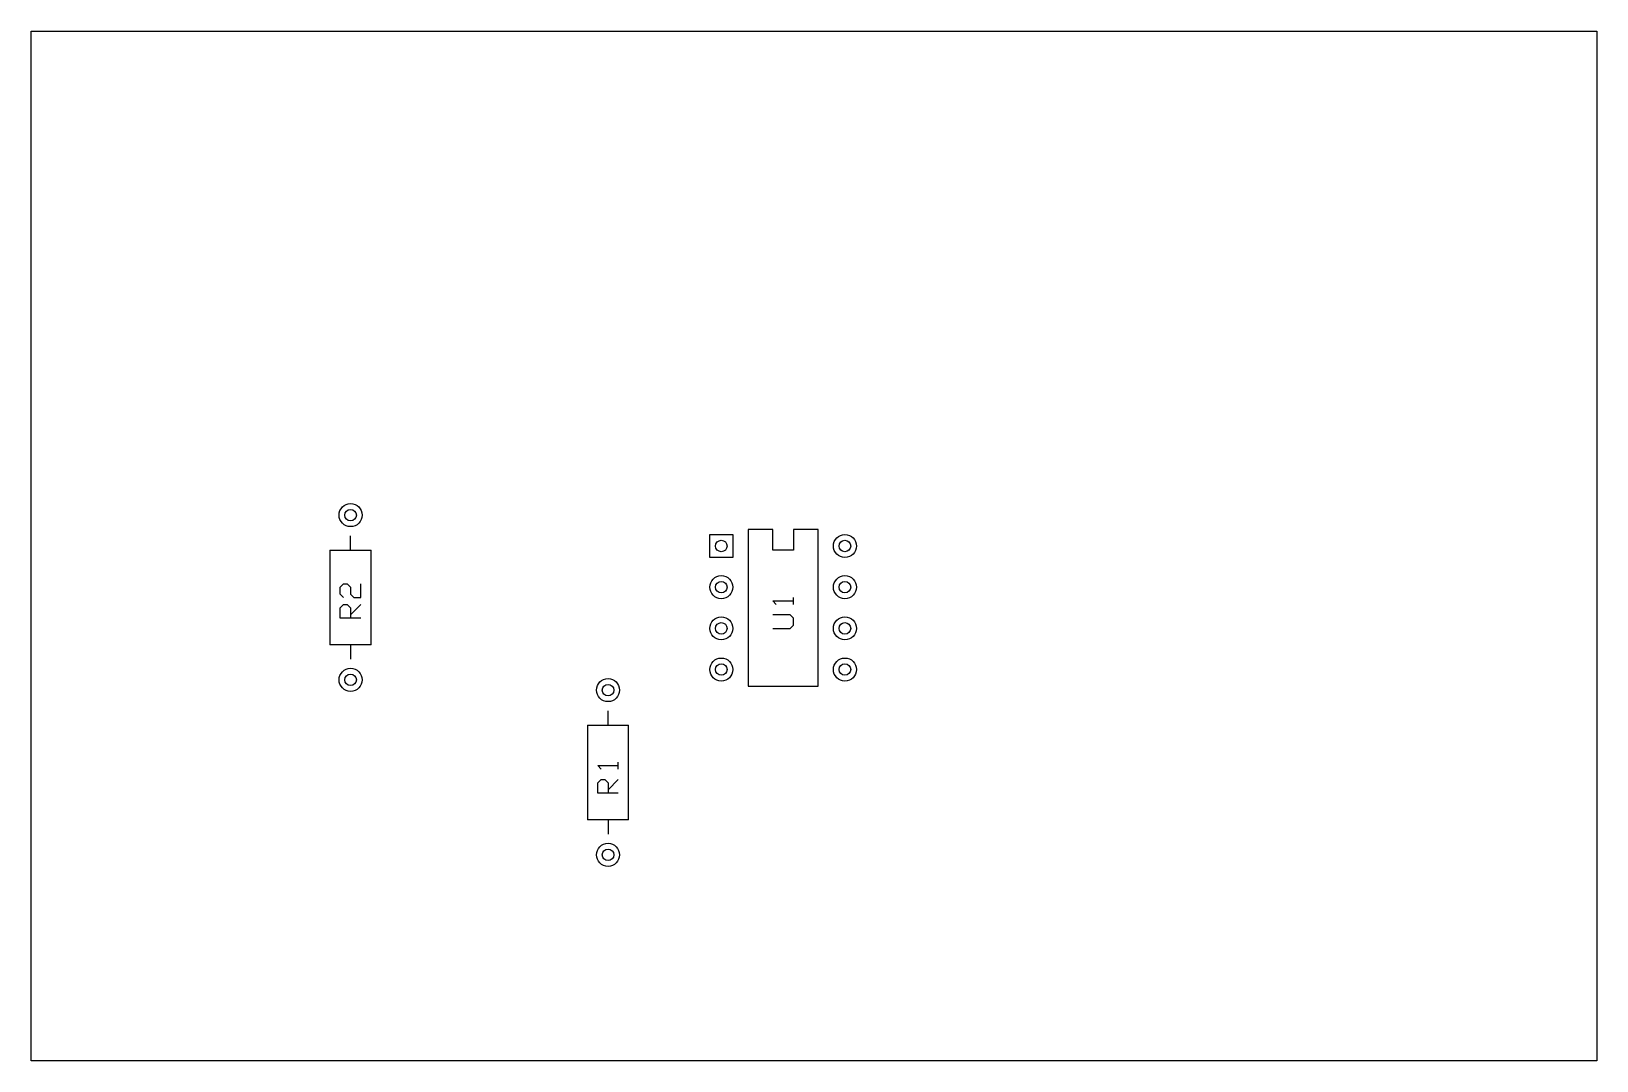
# Model space of a CAD drawing. Extents: x 0 to 96.5, y 0 to 63.5.
import ezdxf

# ---------------------------------------------------------------- set-up
doc = ezdxf.new("R2010")
doc.units = 0
doc.layers.get('0').update_dxf_attribs({"linetype": 'CONTINUOUS'})

msp = doc.modelspace()

# ---------------------------------------------------------------- linework, layer by layer
at = {"color": 7}
for p, q in [((0, 63.5), (96.52, 63.5)), ((0, 0), (0, 63.5)), ((96.52, 63.5), (96.52, 0)), ((19.685, 31.496), (19.685, 32.385)), ((41.834, 32.461), (43.256, 32.461)), ((41.834, 31.039), (41.834, 32.461)), ((43.256, 32.461), (43.256, 31.039)), ((45.72, 32.766), (44.196, 32.766)), ((44.196, 32.766), (44.196, 23.114)), ((45.72, 31.496), (45.72, 32.766)), ((48.514, 32.766), (46.99, 32.766)), ((46.99, 32.766), (46.99, 31.496)), ((48.514, 23.114), (48.514, 32.766)), ((18.415, 31.496), (20.955, 31.496)), ((18.415, 31.496), (18.415, 25.654)), ((20.955, 25.654), (20.955, 31.496)), ((43.256, 31.039), (41.834, 31.039)), ((46.99, 31.496), (45.72, 31.496)), ((19.05, 29.21), (19.253, 29.413)), ((19.05, 28.778), (19.05, 29.21)), ((19.253, 29.413), (19.482, 29.413)), ((19.482, 29.413), (19.685, 29.21)), ((19.685, 29.21), (19.685, 28.778)), ((20.32, 28.575), (20.32, 29.413)), ((19.253, 28.575), (19.05, 28.778)), ((19.05, 27.94), (19.253, 28.143)), ((19.253, 28.143), (19.482, 28.143)), ((19.482, 28.143), (19.685, 27.94)), ((19.685, 28.778), (19.888, 28.575)), ((19.685, 27.508), (20.32, 28.143)), ((19.888, 28.575), (20.32, 28.575)), ((45.923, 28.143), (45.72, 28.372)), ((45.72, 28.372), (46.99, 28.372)), ((46.99, 28.143), (46.99, 28.575)), ((19.05, 27.305), (19.05, 27.94)), ((20.32, 27.305), (19.05, 27.305)), ((19.685, 27.94), (19.685, 27.305)), ((46.787, 27.508), (45.72, 27.508)), ((46.99, 27.305), (46.787, 27.508)), ((46.99, 26.873), (46.99, 27.305)), ((45.72, 26.67), (46.787, 26.67)), ((46.787, 26.67), (46.99, 26.873)), ((20.955, 25.654), (18.415, 25.654)), ((19.685, 25.654), (19.685, 24.765)), ((44.196, 23.114), (48.514, 23.114)), ((35.56, 20.701), (35.56, 21.59)), ((34.29, 20.701), (36.83, 20.701)), ((34.29, 20.701), (34.29, 14.859)), ((36.83, 14.859), (36.83, 20.701)), ((36.195, 17.983), (36.195, 18.415)), ((35.128, 17.983), (34.925, 18.212)), ((34.925, 18.212), (36.195, 18.212)), ((34.925, 17.145), (35.128, 17.348)), ((34.925, 16.51), (34.925, 17.145)), ((36.195, 16.51), (34.925, 16.51)), ((35.128, 17.348), (35.357, 17.348)), ((35.357, 17.348), (35.56, 17.145)), ((35.56, 16.713), (36.195, 17.348)), ((35.56, 17.145), (35.56, 16.51)), ((36.83, 14.859), (34.29, 14.859)), ((35.56, 14.859), (35.56, 13.97)), ((96.52, 0), (0, 0))]:
    msp.add_line(p, q, dxfattribs=at)
for centre, radius in [((19.685, 33.655), 0.711), ((19.685, 33.655), 0.356), ((42.545, 31.75), 0.356), ((50.165, 31.75), 0.711), ((50.165, 31.75), 0.356), ((42.545, 29.21), 0.711), ((42.545, 29.21), 0.356), ((50.165, 29.21), 0.711), ((50.165, 29.21), 0.356), ((42.545, 26.67), 0.711), ((42.545, 26.67), 0.356), ((50.165, 26.67), 0.711), ((50.165, 26.67), 0.356), ((19.685, 23.495), 0.711), ((42.545, 24.13), 0.711), ((42.545, 24.13), 0.356), ((50.165, 24.13), 0.711), ((50.165, 24.13), 0.356), ((19.685, 23.495), 0.356), ((35.56, 22.86), 0.711), ((35.56, 22.86), 0.356), ((35.56, 12.7), 0.711), ((35.56, 12.7), 0.356)]:
    msp.add_circle(centre, radius, dxfattribs=at)

doc.saveas('drawing.dxf')
